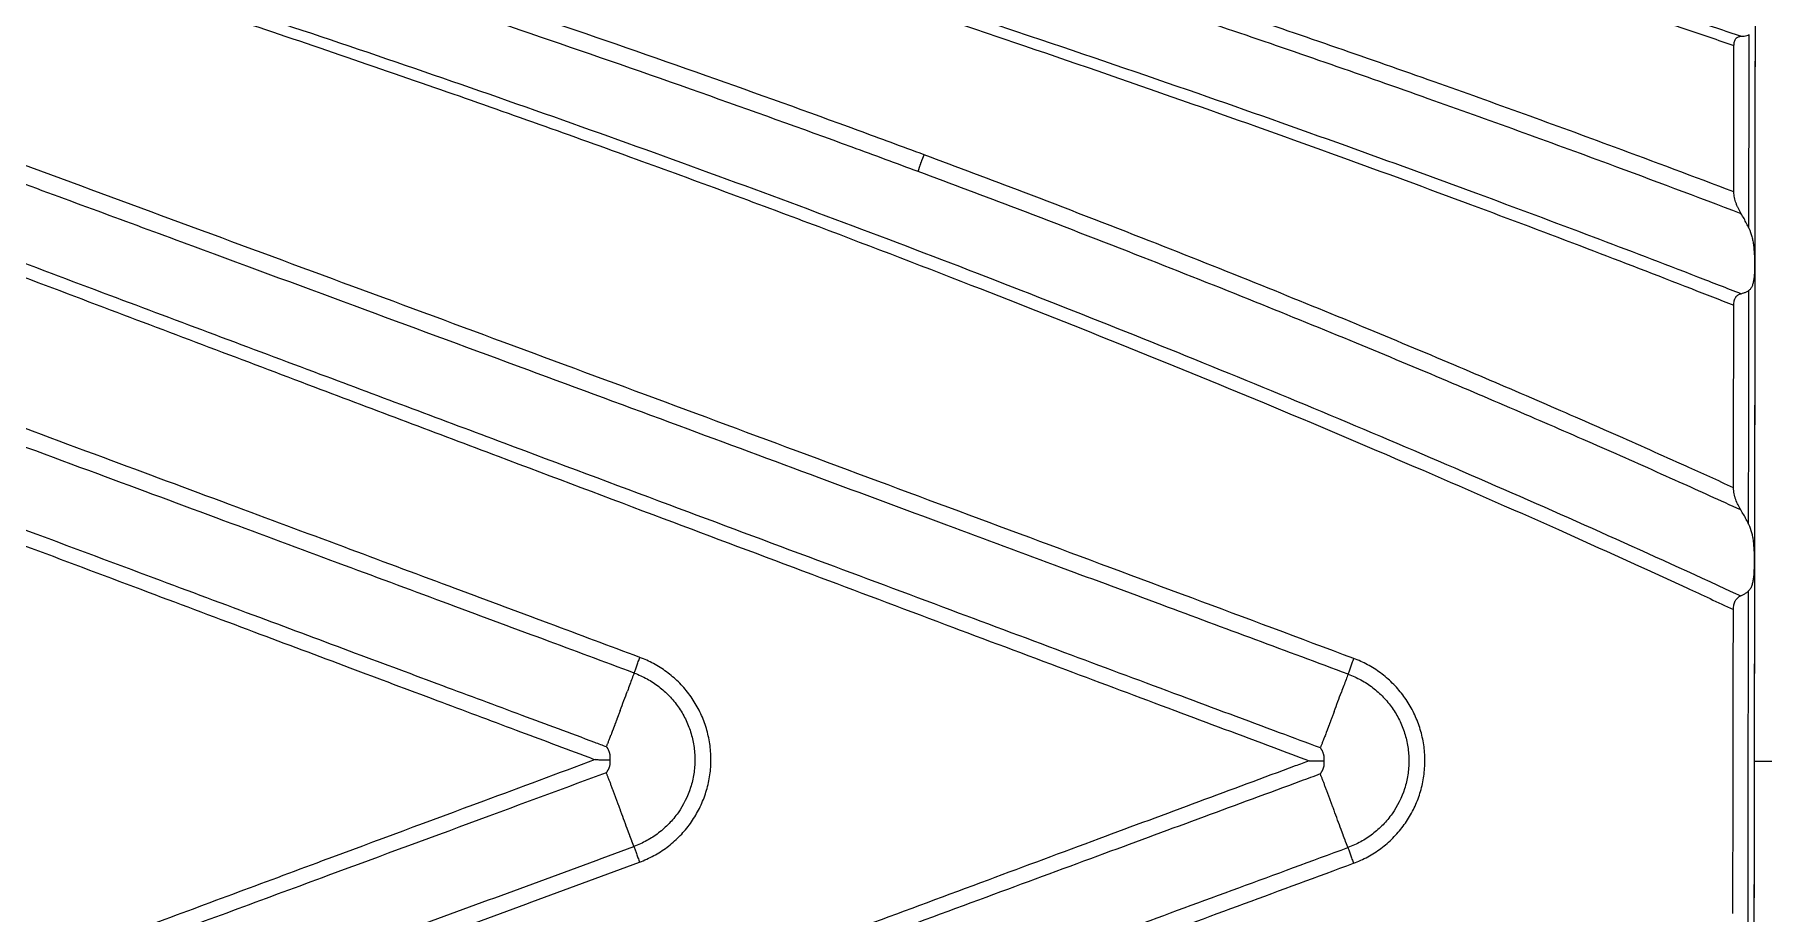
# Model space of a CAD drawing. Extents: x 16539 to 19738, y -91 to 2224.
# Drawn here: x 17730.02 to 17754.23, y 555.07 to 567.37 of the extents above; entities that cross this region are included whole.
import ezdxf

# ---------------------------------------------------------------- set-up
doc = ezdxf.new("R2010")
doc.units = 0
doc.header["$LTSCALE"] = 10
doc.header["$MEASUREMENT"] = 0
doc.layers.add('1', color=7, linetype='CONTINUOUS')

msp = doc.modelspace()

# ---------------------------------------------------------------- linework, layer by layer
at = {"layer": '1', "color": 7, "linetype": 'Continuous', "lineweight": 18}
for centre, major_axis, ratio, start_param, end_param in [((17754.076, 557.194), (-0.032, -20.576), 0.001585, 1.433987, 3.346922), ((17754.076, 557.194), (0.032, 20.7), 0.001585, 4.712391, 6.383236), ((17753.988, 557.195), (-0.032, -20.788), 0.001585, 1.938182, 2.082463), ((17753.776, 557.195), (-0.033, -21), 0.001585, 1.960304, 2.068526), ((17753.988, 557.195), (-0.032, -20.788), 0.001585, 1.73131, 1.893724), ((17753.776, 557.195), (-0.033, -21), 0.001585, 1.754332, 1.879889), ((17753.988, 557.195), (-0.032, -20.788), 0.001585, 1.570796, 1.685932), ((17753.776, 557.195), (-0.033, -21), 0.001585, 1.570796, 1.672288), ((17738.223, 557.935), (-0.263, -0.702), 0.010195, 1.538869, 1.931568), ((17748.223, 557.92), (-0.263, -0.702), 0.010195, 1.538869, 1.931568), ((17753.776, 557.195), (-0.033, -21), 0.001585, 1.469304, 1.570796), ((17753.988, 557.195), (-0.032, -20.788), 0.001585, 1.455659, 1.570796), ((17754.076, 557.194), (-0.032, -20.7), 0.001585, 1.56455, 1.570799), ((17754.076, 557.194), (0.032, 20.7), 0.001585, 3.191104, 4.706143), ((17738.22, 556.503), (-0.26, 0.703), 0.010195, 4.351617, 4.744316), ((17748.22, 556.487), (-0.26, 0.703), 0.010195, 4.351617, 4.744316)]:
    msp.add_ellipse(centre, major_axis=major_axis, ratio=ratio, start_param=start_param, end_param=end_param, dxfattribs=at)
at = {"layer": '1', "color": 7, "linetype": 'Continuous', "lineweight": 13}
msp.add_ellipse((17754.409, 557.194), major_axis=(-0.3, 0), ratio=0.000002, start_param=4.710804, end_param=6.2816, dxfattribs=at)
at = {"layer": '1', "color": 7, "linetype": 'Continuous', "lineweight": 18}
for points, knots in [([(17742.479, 565.689), (17742.171, 565.803), (17741.154, 566.179), (17739.391, 566.813), (17737.171, 567.583), (17734.894, 568.345), (17732.587, 569.088), (17730.222, 569.821), (17727.721, 570.567), (17725.035, 571.333), (17723.172, 571.839), (17722.212, 572.093)], [0, 0, 0, 0, 0.045991, 0.151478, 0.262351, 0.375586, 0.489011, 0.60368, 0.725237, 0.858439, 1, 1, 1, 1]), ([(17742.395, 565.454), (17742.087, 565.569), (17741.071, 565.944), (17739.308, 566.577), (17737.089, 567.348), (17734.813, 568.11), (17732.507, 568.854), (17730.143, 569.589), (17727.642, 570.337), (17724.931, 571.113), (17723.041, 571.629), (17722.056, 571.891)], [0, 0, 0, 0, 0.045818, 0.150905, 0.261359, 0.374167, 0.487164, 0.601399, 0.722497, 0.855195, 1, 1, 1, 1]), ([(17748.417, 558.417), (17747.986, 558.578), (17747.115, 558.901), (17745.777, 559.398), (17744.335, 559.933), (17742.736, 560.526), (17740.952, 561.188), (17738.994, 561.913), (17736.874, 562.697), (17734.602, 563.536), (17732.205, 564.421), (17729.724, 565.336), (17727.2, 566.265), (17724.666, 567.196), (17722.154, 568.118), (17719.665, 569.03), (17717.229, 569.922), (17714.908, 570.769), (17713.308, 571.353), (17712.494, 571.648), (17712.383, 571.688)], [0, 0, 0, 0, 0.035514, 0.071595, 0.110052, 0.154084, 0.203126, 0.256953, 0.315308, 0.377938, 0.444419, 0.513426, 0.583427, 0.653985, 0.724467, 0.793395, 0.862936, 0.930107, 0.990474, 1, 1, 1, 1]), ([(17738.497, 558.652), (17738.073, 558.81), (17737.182, 559.143), (17735.799, 559.658), (17734.308, 560.214), (17732.694, 560.814), (17730.91, 561.477), (17728.909, 562.22), (17726.644, 563.06), (17724.078, 564.01), (17721.216, 565.067), (17718.129, 566.205), (17714.995, 567.357), (17712.016, 568.449), (17709.324, 569.434), (17706.931, 570.306), (17705.231, 570.925), (17704.323, 571.255), (17704.123, 571.327)], [0, 0, 0, 0, 0.036547, 0.076852, 0.11931, 0.165301, 0.216205, 0.273401, 0.33827, 0.412188, 0.495734, 0.586704, 0.680915, 0.769619, 0.848138, 0.918497, 0.982039, 1, 1, 1, 1]), ([(17738.418, 558.433), (17737.994, 558.591), (17737.104, 558.921), (17735.721, 559.435), (17734.229, 559.989), (17732.614, 560.587), (17730.83, 561.248), (17728.829, 561.989), (17726.563, 562.827), (17723.996, 563.776), (17721.133, 564.832), (17718.045, 565.97), (17714.908, 567.123), (17711.927, 568.217), (17709.232, 569.204), (17706.836, 570.08), (17705.167, 570.69), (17704.29, 571.009), (17704.123, 571.07)], [0, 0, 0, 0, 0.036655, 0.077078, 0.119661, 0.165787, 0.216841, 0.274206, 0.339265, 0.4134, 0.497192, 0.58843, 0.682918, 0.771883, 0.850632, 0.921198, 0.984928, 1, 1, 1, 1]), ([(17721.588, 571.046), (17722.914, 570.672), (17725.47, 569.928), (17729.138, 568.797), (17732.491, 567.707), (17735.529, 566.672), (17738.285, 565.694), (17740.789, 564.769), (17743.072, 563.895), (17745.199, 563.053), (17747.268, 562.208), (17749.318, 561.341), (17751.291, 560.477), (17752.78, 559.802), (17753.595, 559.424), (17753.813, 559.322)], [0, 0, 0, 0, 0.122159, 0.235508, 0.338434, 0.431849, 0.516706, 0.593986, 0.664638, 0.729448, 0.792795, 0.858636, 0.922355, 0.979223, 1, 1, 1, 1]), ([(17731.588, 571.03), (17732.746, 570.704), (17734.987, 570.054), (17738.205, 569.072), (17741.146, 568.132), (17743.787, 567.253), (17746.139, 566.441), (17748.222, 565.698), (17750.066, 565.021), (17751.707, 564.403), (17752.936, 563.929), (17753.62, 563.661), (17753.818, 563.583)], [0, 0, 0, 0, 0.155562, 0.300959, 0.432771, 0.551353, 0.65692, 0.750329, 0.83301, 0.906849, 0.973025, 1, 1, 1, 1]), ([(17731.667, 571.122), (17732.825, 570.8), (17735.065, 570.159), (17738.284, 569.189), (17741.225, 568.26), (17743.867, 567.39), (17746.22, 566.586), (17748.304, 565.85), (17750.149, 565.178), (17751.791, 564.565), (17753.026, 564.093), (17753.717, 563.824), (17753.921, 563.745)], [0, 0, 0, 0, 0.155441, 0.300724, 0.432433, 0.550921, 0.656405, 0.74974, 0.832356, 0.906137, 0.972262, 1, 1, 1, 1]), ([(17741.588, 571.015), (17742.194, 570.844), (17743.388, 570.502), (17745.121, 569.992), (17746.743, 569.502), (17748.233, 569.042), (17749.605, 568.609), (17750.869, 568.202), (17752.038, 567.819), (17753.011, 567.494), (17753.596, 567.297), (17753.821, 567.221)], [0, 0, 0, 0, 0.148419, 0.292252, 0.42441, 0.54591, 0.657727, 0.760822, 0.856223, 0.94467, 1, 1, 1, 1]), ([(17741.667, 571.107), (17742.273, 570.938), (17743.466, 570.601), (17745.199, 570.098), (17746.821, 569.614), (17748.312, 569.159), (17749.684, 568.731), (17750.949, 568.328), (17752.118, 567.949), (17753.099, 567.626), (17753.691, 567.428), (17753.924, 567.35)], [0, 0, 0, 0, 0.14815, 0.291721, 0.423638, 0.544917, 0.65653, 0.759437, 0.854664, 0.94295, 1, 1, 1, 1]), ([(17753.82, 565.169), (17753.263, 565.381), (17751.865, 565.905), (17749.559, 566.74), (17746.872, 567.671), (17744.145, 568.575), (17742.103, 569.223), (17740.998, 569.564), (17740.777, 569.632)], [0, 0, 0, 0, 0.128889, 0.322988, 0.531985, 0.746976, 0.949239, 1, 1, 1, 1]), ([(17753.922, 564.864), (17753.303, 565.1), (17751.844, 565.647), (17749.476, 566.504), (17746.791, 567.436), (17744.064, 568.341), (17742.023, 568.989), (17740.919, 569.331), (17740.697, 569.399)], [0, 0, 0, 0, 0.14131, 0.332641, 0.538658, 0.750583, 0.949962, 1, 1, 1, 1]), ([(17753.821, 567.221), (17753.821, 567.241), (17753.823, 567.259), (17753.83, 567.284), (17753.833, 567.291), (17753.84, 567.305), (17753.844, 567.312), (17753.851, 567.32), (17753.854, 567.323), (17753.859, 567.328), (17753.867, 567.334), (17753.876, 567.339), (17753.889, 567.345), (17753.895, 567.347), (17753.909, 567.349), (17753.916, 567.35), (17753.924, 567.35)], [0, 0, 0, 0, 0.25, 0.25, 0.375, 0.375, 0.5, 0.5, 0.5625, 0.5625, 0.625, 0.75, 0.75, 0.875, 0.875, 1, 1, 1, 1]), ([(17724.622, 566.148), (17725.678, 565.75), (17727.823, 564.943), (17730.956, 563.767), (17733.89, 562.667), (17736.503, 561.689), (17738.826, 560.82), (17740.912, 560.041), (17742.79, 559.34), (17744.485, 558.707), (17746.019, 558.135), (17747.181, 557.703), (17747.836, 557.459), (17748.027, 557.388)], [0, 0, 0, 0, 0.136713, 0.277107, 0.403251, 0.513293, 0.611837, 0.700372, 0.779908, 0.851659, 0.916718, 0.975625, 1, 1, 1, 1]), ([(17724.536, 566), (17725.592, 565.599), (17727.739, 564.784), (17730.874, 563.597), (17733.809, 562.488), (17736.423, 561.502), (17738.746, 560.627), (17740.833, 559.843), (17742.711, 559.137), (17744.407, 558.501), (17745.941, 557.926), (17747.078, 557.501), (17747.705, 557.266), (17747.871, 557.204)], [0, 0, 0, 0, 0.137163, 0.278017, 0.404576, 0.51498, 0.613848, 0.702673, 0.782471, 0.854458, 0.919731, 0.978832, 1, 1, 1, 1]), ([(17753.815, 561.027), (17753.593, 561.129), (17753.034, 561.382), (17752.117, 561.791), (17751.033, 562.264), (17749.861, 562.765), (17748.576, 563.302), (17747.155, 563.882), (17745.572, 564.512), (17743.996, 565.12), (17742.944, 565.516), (17742.479, 565.689)], [0, 0, 0, 0, 0.059367, 0.149663, 0.244902, 0.348022, 0.460803, 0.585401, 0.72379, 0.87819, 1, 1, 1, 1]), ([(17716.305, 565.53), (17717.074, 565.241), (17718.745, 564.613), (17721.277, 563.662), (17723.807, 562.714), (17726.109, 561.852), (17728.16, 561.085), (17729.989, 560.401), (17731.635, 559.786), (17733.122, 559.231), (17734.47, 558.729), (17735.694, 558.272), (17736.812, 557.856), (17737.574, 557.573), (17737.971, 557.424), (17738.027, 557.403)], [0, 0, 0, 0, 0.107017, 0.232473, 0.351187, 0.457085, 0.550567, 0.63405, 0.709288, 0.777243, 0.838819, 0.894751, 0.945715, 0.992384, 1, 1, 1, 1]), ([(17753.917, 560.716), (17753.63, 560.847), (17753.006, 561.13), (17752.024, 561.566), (17750.941, 562.038), (17749.771, 562.537), (17748.488, 563.073), (17747.067, 563.651), (17745.485, 564.279), (17743.91, 564.887), (17742.859, 565.282), (17742.395, 565.454)], [0, 0, 0, 0, 0.0756, 0.164337, 0.257932, 0.359273, 0.470108, 0.592556, 0.728557, 0.880292, 1, 1, 1, 1]), ([(17716.221, 565.376), (17716.989, 565.084), (17718.662, 564.45), (17721.195, 563.491), (17723.726, 562.535), (17726.029, 561.666), (17728.08, 560.894), (17729.91, 560.205), (17731.556, 559.587), (17733.044, 559.028), (17734.391, 558.523), (17735.616, 558.064), (17736.732, 557.646), (17737.472, 557.369), (17737.841, 557.231), (17737.871, 557.22)], [0, 0, 0, 0, 0.107396, 0.233297, 0.352432, 0.458705, 0.552518, 0.636298, 0.711802, 0.779998, 0.841792, 0.897923, 0.949067, 0.995902, 1, 1, 1, 1]), ([(17753.922, 564.864), (17753.908, 564.887), (17753.895, 564.911), (17753.877, 564.948), (17753.871, 564.96), (17753.86, 564.985), (17753.855, 564.998), (17753.841, 565.037), (17753.834, 565.063), (17753.825, 565.103), (17753.823, 565.117), (17753.82, 565.143), (17753.82, 565.156), (17753.82, 565.169)], [0, 0, 0, 0, 0.25, 0.25, 0.375, 0.375, 0.5, 0.5, 0.75, 0.75, 0.875, 0.875, 1, 1, 1, 1]), ([(17754.031, 564.661), (17754.049, 564.623), (17754.062, 564.584), (17754.077, 564.524), (17754.081, 564.504), (17754.089, 564.463), (17754.092, 564.442), (17754.1, 564.38), (17754.103, 564.339), (17754.107, 564.258), (17754.108, 564.217), (17754.109, 564.158), (17754.109, 564.138), (17754.108, 564.1), (17754.108, 564.081), (17754.106, 564.025), (17754.104, 563.99), (17754.097, 563.939), (17754.095, 563.923), (17754.088, 563.891), (17754.084, 563.876), (17754.076, 563.854), (17754.073, 563.848), (17754.067, 563.834), (17754.063, 563.828), (17754.051, 563.81), (17754.042, 563.8), (17754.03, 563.791)], [0, 0, 0, 0, 0.125, 0.125, 0.1875, 0.1875, 0.25, 0.25, 0.375, 0.375, 0.5, 0.5, 0.5625, 0.5625, 0.625, 0.625, 0.75, 0.75, 0.8125, 0.8125, 0.875, 0.875, 0.90625, 0.90625, 0.9375, 0.9375, 1, 1, 1, 1]), ([(17753.818, 563.583), (17753.818, 563.604), (17753.82, 563.625), (17753.827, 563.653), (17753.83, 563.662), (17753.837, 563.679), (17753.841, 563.686), (17753.848, 563.697), (17753.85, 563.701), (17753.856, 563.707), (17753.864, 563.716), (17753.873, 563.724), (17753.885, 563.732), (17753.892, 563.735), (17753.906, 563.741), (17753.913, 563.743), (17753.921, 563.745)], [0, 0, 0, 0, 0.25, 0.25, 0.375, 0.375, 0.5, 0.5, 0.5625, 0.5625, 0.625, 0.75, 0.75, 0.875, 0.875, 1, 1, 1, 1]), ([(17753.917, 560.716), (17753.903, 560.739), (17753.89, 560.762), (17753.866, 560.81), (17753.856, 560.835), (17753.842, 560.875), (17753.837, 560.888), (17753.83, 560.915), (17753.826, 560.929), (17753.821, 560.957), (17753.819, 560.971), (17753.816, 560.999), (17753.815, 561.013), (17753.815, 561.027)], [0, 0, 0, 0, 0.25, 0.25, 0.5, 0.5, 0.625, 0.625, 0.75, 0.75, 0.875, 0.875, 1, 1, 1, 1]), ([(17754.026, 560.517), (17754.044, 560.48), (17754.057, 560.441), (17754.072, 560.382), (17754.076, 560.362), (17754.084, 560.321), (17754.087, 560.3), (17754.095, 560.238), (17754.098, 560.196), (17754.102, 560.112), (17754.103, 560.07), (17754.104, 560.007), (17754.104, 559.985), (17754.103, 559.944), (17754.103, 559.923), (17754.101, 559.862), (17754.099, 559.821), (17754.093, 559.763), (17754.09, 559.744), (17754.083, 559.706), (17754.079, 559.688), (17754.072, 559.663), (17754.069, 559.654), (17754.062, 559.638), (17754.059, 559.63), (17754.047, 559.608), (17754.037, 559.594), (17754.025, 559.583)], [0, 0, 0, 0, 0.125, 0.125, 0.1875, 0.1875, 0.25, 0.25, 0.375, 0.375, 0.5, 0.5, 0.5625, 0.5625, 0.625, 0.625, 0.75, 0.75, 0.8125, 0.8125, 0.875, 0.875, 0.90625, 0.90625, 0.9375, 0.9375, 1, 1, 1, 1]), ([(17753.813, 559.322), (17753.813, 559.345), (17753.815, 559.367), (17753.822, 559.398), (17753.824, 559.408), (17753.831, 559.427), (17753.835, 559.436), (17753.842, 559.449), (17753.845, 559.453), (17753.85, 559.461), (17753.858, 559.472), (17753.867, 559.482), (17753.88, 559.493), (17753.887, 559.498), (17753.901, 559.507), (17753.908, 559.51), (17753.915, 559.513)], [0, 0, 0, 0, 0.25, 0.25, 0.375, 0.375, 0.5, 0.5, 0.5625, 0.5625, 0.625, 0.75, 0.75, 0.875, 0.875, 1, 1, 1, 1]), ([(17738.221, 557.91), (17738.22, 557.906), (17738.217, 557.898), (17738.212, 557.885), (17738.208, 557.873), (17738.203, 557.861), (17738.198, 557.849), (17738.194, 557.837), (17738.189, 557.825), (17738.185, 557.813), (17738.181, 557.802), (17738.176, 557.79), (17738.172, 557.779), (17738.168, 557.768), (17738.164, 557.757), (17738.16, 557.746), (17738.156, 557.736), (17738.152, 557.725), (17738.148, 557.715), (17738.144, 557.705), (17738.14, 557.695), (17738.137, 557.685), (17738.133, 557.675), (17738.13, 557.666), (17738.126, 557.656), (17738.123, 557.647), (17738.119, 557.638), (17738.113, 557.622), (17738.104, 557.599), (17738.093, 557.57), (17738.082, 557.543), (17738.073, 557.518), (17738.063, 557.494), (17738.055, 557.473), (17738.047, 557.453), (17738.04, 557.435), (17738.033, 557.419), (17738.029, 557.408), (17738.027, 557.403)], [0, 0, 0, 0, 0.021637, 0.043111, 0.064418, 0.085555, 0.106518, 0.127304, 0.147911, 0.168335, 0.188574, 0.208625, 0.228486, 0.248155, 0.267629, 0.286907, 0.305988, 0.324868, 0.343548, 0.362025, 0.380298, 0.398367, 0.416229, 0.433886, 0.451335, 0.468576, 0.485608, 0.502432, 0.562586, 0.620394, 0.675852, 0.728968, 0.77976, 0.828255, 0.874485, 0.91849, 0.960312, 1, 1, 1, 1]), ([(17748.221, 557.895), (17748.22, 557.891), (17748.217, 557.882), (17748.212, 557.87), (17748.207, 557.857), (17748.203, 557.845), (17748.198, 557.833), (17748.194, 557.821), (17748.189, 557.809), (17748.185, 557.798), (17748.181, 557.786), (17748.176, 557.775), (17748.172, 557.764), (17748.168, 557.752), (17748.164, 557.741), (17748.16, 557.731), (17748.156, 557.72), (17748.152, 557.71), (17748.148, 557.699), (17748.144, 557.689), (17748.14, 557.679), (17748.137, 557.669), (17748.133, 557.66), (17748.13, 557.65), (17748.126, 557.641), (17748.123, 557.632), (17748.119, 557.623), (17748.113, 557.606), (17748.104, 557.583), (17748.093, 557.554), (17748.082, 557.527), (17748.073, 557.502), (17748.063, 557.479), (17748.055, 557.457), (17748.047, 557.438), (17748.04, 557.42), (17748.033, 557.403), (17748.029, 557.393), (17748.027, 557.388)], [0, 0, 0, 0, 0.021633, 0.043102, 0.064406, 0.085539, 0.106498, 0.127281, 0.147885, 0.168307, 0.188543, 0.208592, 0.228452, 0.248119, 0.267593, 0.28687, 0.30595, 0.32483, 0.34351, 0.361987, 0.380261, 0.398331, 0.416195, 0.433853, 0.451303, 0.468546, 0.485581, 0.502408, 0.562598, 0.620435, 0.675913, 0.729042, 0.779839, 0.828332, 0.874552, 0.918541, 0.960341, 1, 1, 1, 1]), ([(17516.529, 341.75), (17517.034, 339.872), (17518.412, 334.953), (17521.136, 326.306), (17525.043, 315.173), (17530.092, 302.632), (17536.239, 289.619), (17543.27, 277.026), (17551.08, 265.227), (17559.684, 254.347), (17569.092, 244.507), (17579.291, 235.831), (17590.255, 228.462), (17603.736, 221.33), (17619.95, 215.049), (17638.834, 210.196), (17658.014, 207.277), (17677.201, 206.009), (17696.101, 206.392), (17714.405, 208.418), (17731.83, 212.031), (17748.203, 217.165), (17763.399, 223.745), (17777.527, 231.807), (17790.766, 241.6), (17801.64, 252.135), (17810.33, 262.901), (17817.07, 273.312), (17824.007, 286.615), (17830.462, 303.081), (17835.615, 322.845), (17838.496, 343.558), (17839.076, 364.702), (17837.6, 385.788), (17834.023, 408.83), (17828.023, 433.539), (17819.49, 459.623), (17808.802, 485.709), (17796.026, 511.573), (17782.031, 535.672), (17772.35, 550.667), (17767.879, 557.368)], [0, 0, 0, 0, 0.0082069, 0.0215596, 0.0381097, 0.0578098, 0.0783679, 0.0985803, 0.1183953, 0.1377978, 0.1568237, 0.1755469, 0.1939843, 0.2122541, 0.2395791, 0.2668789, 0.2940862, 0.321042, 0.347645, 0.3734704, 0.3983715, 0.4223601, 0.4454972, 0.4678681, 0.4906141, 0.514563, 0.5313056, 0.5486882, 0.5666212, 0.5943077, 0.622846, 0.6523031, 0.6820326, 0.7116126, 0.7410481, 0.7799734, 0.8183744, 0.856331, 0.8984009, 0.9395583, 0.9734278, 0.9734278, 0.9734278, 0.9734278]), ([(17737.871, 557.22), (17737.349, 557.026), (17736.075, 556.554), (17733.961, 555.769), (17731.437, 554.831), (17728.686, 553.806), (17725.796, 552.728), (17722.921, 551.654), (17720.208, 550.638), (17718.269, 549.91), (17717.247, 549.526), (17717.04, 549.449)], [0, 0, 0, 0, 0.074848, 0.182837, 0.30338, 0.437383, 0.578144, 0.719246, 0.851747, 0.970043, 1, 1, 1, 1]), ([(17747.871, 557.204), (17747.805, 557.18), (17747.289, 556.988), (17746.307, 556.624), (17744.873, 556.092), (17743.32, 555.515), (17741.604, 554.877), (17739.71, 554.172), (17737.621, 553.394), (17735.323, 552.536), (17733.486, 551.849), (17732.414, 551.448), (17732.179, 551.36)], [0, 0, 0, 0, 0.012498, 0.098536, 0.187365, 0.286051, 0.394915, 0.515182, 0.64791, 0.79417, 0.955041, 1, 1, 1, 1]), ([(17738.026, 557.036), (17738.028, 557.038), (17738.032, 557.043), (17738.037, 557.051), (17738.043, 557.059), (17738.047, 557.067), (17738.052, 557.075), (17738.056, 557.082), (17738.06, 557.09), (17738.063, 557.098), (17738.067, 557.105), (17738.069, 557.113), (17738.073, 557.122), (17738.076, 557.133), (17738.079, 557.145), (17738.081, 557.158), (17738.082, 557.171), (17738.083, 557.183), (17738.083, 557.195), (17738.082, 557.207), (17738.081, 557.215), (17738.081, 557.219)], [0, 0, 0, 0, 0.052498, 0.103698, 0.153601, 0.202207, 0.249518, 0.295538, 0.34027, 0.383721, 0.425899, 0.466813, 0.506476, 0.574203, 0.640018, 0.704002, 0.766246, 0.826851, 0.885928, 0.943599, 1, 1, 1, 1]), ([(17738.081, 557.219), (17738.081, 557.221), (17738.082, 557.226), (17738.082, 557.232), (17738.083, 557.238), (17738.083, 557.245), (17738.083, 557.252), (17738.083, 557.258), (17738.083, 557.265), (17738.082, 557.271), (17738.081, 557.278), (17738.08, 557.285), (17738.079, 557.292), (17738.078, 557.298), (17738.076, 557.305), (17738.074, 557.312), (17738.071, 557.322), (17738.067, 557.333), (17738.061, 557.347), (17738.056, 557.359), (17738.05, 557.37), (17738.045, 557.38), (17738.039, 557.388), (17738.033, 557.396), (17738.029, 557.401), (17738.027, 557.403)], [0, 0, 0, 0, 0.029966, 0.06027, 0.090935, 0.121981, 0.15343, 0.185301, 0.217612, 0.250382, 0.283626, 0.317362, 0.351604, 0.386366, 0.421661, 0.457504, 0.493905, 0.574587, 0.650094, 0.720491, 0.785873, 0.846359, 0.902093, 0.953241, 1, 1, 1, 1]), ([(17748.026, 557.02), (17748.028, 557.023), (17748.032, 557.028), (17748.037, 557.036), (17748.043, 557.044), (17748.047, 557.051), (17748.052, 557.059), (17748.056, 557.067), (17748.06, 557.075), (17748.063, 557.082), (17748.067, 557.09), (17748.069, 557.097), (17748.072, 557.106), (17748.076, 557.117), (17748.079, 557.13), (17748.081, 557.142), (17748.082, 557.155), (17748.083, 557.167), (17748.083, 557.18), (17748.082, 557.192), (17748.081, 557.2), (17748.081, 557.204)], [0, 0, 0, 0, 0.052645, 0.103967, 0.153964, 0.202637, 0.249988, 0.296019, 0.340734, 0.384139, 0.426242, 0.467052, 0.506582, 0.574292, 0.640091, 0.70406, 0.76629, 0.826883, 0.885948, 0.943609, 1, 1, 1, 1]), ([(17748.081, 557.204), (17748.081, 557.206), (17748.082, 557.21), (17748.082, 557.216), (17748.083, 557.223), (17748.083, 557.229), (17748.083, 557.236), (17748.083, 557.243), (17748.083, 557.249), (17748.082, 557.256), (17748.081, 557.263), (17748.08, 557.269), (17748.079, 557.276), (17748.078, 557.283), (17748.076, 557.29), (17748.074, 557.296), (17748.071, 557.306), (17748.067, 557.318), (17748.061, 557.331), (17748.056, 557.343), (17748.05, 557.354), (17748.044, 557.364), (17748.039, 557.373), (17748.033, 557.381), (17748.029, 557.385), (17748.027, 557.388)], [0, 0, 0, 0, 0.029967, 0.060273, 0.090938, 0.121986, 0.153437, 0.185309, 0.217622, 0.250394, 0.28364, 0.317378, 0.351621, 0.386385, 0.421683, 0.457528, 0.493931, 0.574593, 0.650085, 0.720472, 0.785848, 0.846334, 0.902071, 0.953228, 1, 1, 1, 1]), ([(17748.026, 557.02), (17747.935, 556.986), (17747.39, 556.785), (17746.385, 556.415), (17744.951, 555.885), (17743.398, 555.312), (17741.682, 554.677), (17739.788, 553.977), (17737.701, 553.204), (17735.403, 552.352), (17733.567, 551.671), (17732.495, 551.273), (17732.261, 551.186)], [0, 0, 0, 0, 0.017322, 0.10294, 0.191335, 0.289538, 0.397871, 0.51755, 0.64963, 0.795176, 0.955261, 1, 1, 1, 1]), ([(17709.159, 545.312), (17709.666, 545.495), (17710.946, 545.96), (17713.077, 546.734), (17715.627, 547.661), (17718.38, 548.664), (17721.27, 549.718), (17724.188, 550.784), (17727.062, 551.836), (17729.902, 552.877), (17732.735, 553.916), (17735.578, 554.961), (17737.469, 555.657), (17738.414, 556.005)], [0, 0, 0, 0, 0.052907, 0.13332, 0.221098, 0.316376, 0.416762, 0.517787, 0.615093, 0.710436, 0.807536, 0.903811, 1, 1, 1, 1]), ([(17712.338, 542.831), (17712.622, 542.933), (17713.648, 543.303), (17715.501, 543.972), (17717.991, 544.873), (17720.759, 545.876), (17723.845, 546.997), (17727.269, 548.243), (17730.983, 549.597), (17734.826, 551.002), (17738.583, 552.377), (17742.08, 553.66), (17745.322, 554.851), (17747.395, 555.614), (17748.414, 555.989)], [0, 0, 0, 0, 0.024415, 0.088026, 0.158137, 0.235235, 0.320913, 0.416194, 0.520234, 0.628672, 0.733606, 0.829735, 0.91634, 1, 1, 1, 1]), ([(17709.255, 545.084), (17709.76, 545.267), (17711.037, 545.729), (17713.164, 546.5), (17715.712, 547.426), (17718.463, 548.429), (17721.352, 549.483), (17724.269, 550.55), (17727.142, 551.604), (17729.981, 552.647), (17732.813, 553.689), (17735.656, 554.737), (17737.547, 555.436), (17738.492, 555.785)], [0, 0, 0, 0, 0.052737, 0.133164, 0.220958, 0.316253, 0.416657, 0.5177, 0.615024, 0.710384, 0.807501, 0.903794, 1, 1, 1, 1]), ([(17712.595, 542.669), (17712.827, 542.752), (17713.799, 543.101), (17715.597, 543.748), (17718.083, 544.645), (17720.849, 545.645), (17723.931, 546.763), (17727.353, 548.008), (17731.065, 549.362), (17734.906, 550.768), (17738.662, 552.146), (17742.159, 553.432), (17745.4, 554.627), (17747.473, 555.393), (17748.492, 555.769)], [0, 0, 0, 0, 0.020002, 0.083901, 0.15433, 0.231776, 0.317841, 0.413553, 0.518064, 0.626992, 0.732401, 0.828965, 0.915962, 1, 1, 1, 1])]:
    msp.add_open_spline(points, degree=3, knots=knots, dxfattribs=at)
at = {"layer": '1', "color": 7, "linetype": 'Continuous', "lineweight": 13}
for points, knots in [([(17748.496, 558.637), (17746.983, 559.202), (17745.47, 559.766), (17742.445, 560.891), (17740.934, 561.453), (17737.913, 562.574), (17736.405, 563.133), (17733.392, 564.247), (17731.888, 564.803), (17728.887, 565.91), (17727.39, 566.461), (17724.404, 567.558), (17722.915, 568.104), (17720.693, 568.917), (17719.953, 569.188), (17718.478, 569.726), (17717.743, 569.995), (17716.276, 570.529), (17715.545, 570.795), (17714.088, 571.324), (17713.363, 571.588), (17712.641, 571.849)], [0, 0, 0, 0, 0.125, 0.125, 0.25, 0.25, 0.375, 0.375, 0.5, 0.5, 0.625, 0.625, 0.75, 0.75, 0.8125, 0.8125, 0.875, 0.875, 0.9375, 0.9375, 1, 1, 1, 1]), ([(17721.667, 571.138), (17724.555, 570.335), (17727.452, 569.471), (17731.736, 568.109), (17733.154, 567.643), (17735.253, 566.932), (17735.949, 566.692), (17737.33, 566.209), (17738.015, 565.966), (17740.058, 565.229), (17741.401, 564.73), (17743.385, 563.97), (17744.041, 563.714), (17745.342, 563.2), (17745.987, 562.941), (17747.901, 562.16), (17749.15, 561.635), (17751.584, 560.577), (17752.768, 560.045), (17753.915, 559.513)], [0, 0, 0, 0, 0.25, 0.25, 0.375, 0.375, 0.4375, 0.4375, 0.5, 0.5, 0.625, 0.625, 0.6875, 0.6875, 0.75, 0.75, 0.875, 0.875, 1, 1, 1, 1]), ([(17738.418, 558.433), (17738.422, 558.447), (17738.428, 558.462), (17738.44, 558.496), (17738.446, 558.515), (17738.46, 558.553), (17738.467, 558.573), (17738.482, 558.613), (17738.489, 558.633), (17738.497, 558.652)], [0, 0, 0, 0, 0.25, 0.25, 0.5, 0.5, 0.75, 0.75, 1, 1, 1, 1]), ([(17748.417, 558.417), (17748.422, 558.431), (17748.428, 558.447), (17748.44, 558.481), (17748.446, 558.499), (17748.46, 558.537), (17748.467, 558.557), (17748.482, 558.597), (17748.489, 558.617), (17748.496, 558.637)], [0, 0, 0, 0, 0.25, 0.25, 0.5, 0.5, 0.75, 0.75, 1, 1, 1, 1]), ([(17738.418, 558.433), (17738.479, 558.41), (17738.539, 558.383), (17738.655, 558.319), (17738.71, 558.283), (17738.814, 558.203), (17738.863, 558.159), (17738.954, 558.064), (17738.996, 558.013), (17739.072, 557.906), (17739.105, 557.849), (17739.164, 557.731), (17739.188, 557.67), (17739.228, 557.545), (17739.243, 557.48), (17739.263, 557.35), (17739.268, 557.284), (17739.268, 557.152), (17739.263, 557.087), (17739.243, 556.956), (17739.227, 556.892), (17739.167, 556.704), (17739.108, 556.585), (17738.994, 556.423), (17738.952, 556.372), (17738.86, 556.277), (17738.811, 556.233), (17738.707, 556.154), (17738.651, 556.118), (17738.536, 556.055), (17738.476, 556.027), (17738.414, 556.005)], [0, 0, 0, 0, 0.0625, 0.0625, 0.125, 0.125, 0.1875, 0.1875, 0.25, 0.25, 0.3125, 0.3125, 0.375, 0.375, 0.4375, 0.4375, 0.5, 0.5, 0.5625, 0.5625, 0.625, 0.625, 0.75, 0.75, 0.8125, 0.8125, 0.875, 0.875, 0.9375, 0.9375, 1, 1, 1, 1]), ([(17748.417, 558.417), (17748.479, 558.395), (17748.539, 558.367), (17748.654, 558.304), (17748.71, 558.268), (17748.814, 558.188), (17748.863, 558.144), (17748.954, 558.049), (17748.996, 557.998), (17749.072, 557.89), (17749.105, 557.833), (17749.164, 557.716), (17749.188, 557.654), (17749.228, 557.529), (17749.243, 557.465), (17749.263, 557.334), (17749.268, 557.269), (17749.268, 557.137), (17749.263, 557.071), (17749.243, 556.941), (17749.227, 556.876), (17749.167, 556.688), (17749.108, 556.569), (17748.994, 556.408), (17748.952, 556.357), (17748.86, 556.262), (17748.811, 556.218), (17748.707, 556.138), (17748.651, 556.102), (17748.536, 556.039), (17748.476, 556.012), (17748.414, 555.989)], [0, 0, 0, 0, 0.0625, 0.0625, 0.125, 0.125, 0.1875, 0.1875, 0.25, 0.25, 0.3125, 0.3125, 0.375, 0.375, 0.4375, 0.4375, 0.5, 0.5, 0.5625, 0.5625, 0.625, 0.625, 0.75, 0.75, 0.8125, 0.8125, 0.875, 0.875, 0.9375, 0.9375, 1, 1, 1, 1]), ([(17738.026, 557.036), (17737.479, 556.834), (17736.178, 556.353), (17734.039, 555.564), (17731.515, 554.631), (17728.765, 553.614), (17725.876, 552.543), (17723.002, 551.477), (17720.29, 550.47), (17718.352, 549.749), (17717.33, 549.368), (17717.124, 549.291)], [0, 0, 0, 0, 0.078248, 0.185841, 0.30594, 0.439451, 0.579694, 0.720278, 0.852292, 0.970153, 1, 1, 1, 1]), ([(17738.219, 556.528), (17738.218, 556.532), (17738.215, 556.541), (17738.21, 556.554), (17738.205, 556.567), (17738.2, 556.58), (17738.195, 556.593), (17738.19, 556.606), (17738.186, 556.619), (17738.181, 556.632), (17738.176, 556.645), (17738.171, 556.658), (17738.166, 556.67), (17738.162, 556.683), (17738.157, 556.696), (17738.152, 556.709), (17738.147, 556.722), (17738.143, 556.734), (17738.138, 556.747), (17738.133, 556.759), (17738.129, 556.772), (17738.124, 556.784), (17738.12, 556.796), (17738.113, 556.812), (17738.106, 556.833), (17738.097, 556.857), (17738.088, 556.88), (17738.079, 556.903), (17738.071, 556.924), (17738.062, 556.945), (17738.055, 556.965), (17738.047, 556.984), (17738.04, 557.002), (17738.033, 557.019), (17738.028, 557.03), (17738.026, 557.036)], [0, 0, 0, 0, 0.022274, 0.04462, 0.067033, 0.08951, 0.112046, 0.134639, 0.157283, 0.179974, 0.202708, 0.225482, 0.24829, 0.271128, 0.293992, 0.316878, 0.339781, 0.362696, 0.38562, 0.408547, 0.431474, 0.454396, 0.477307, 0.500205, 0.548198, 0.595758, 0.642854, 0.689458, 0.735545, 0.781091, 0.826073, 0.870471, 0.914269, 0.95745, 1, 1, 1, 1]), ([(17748.219, 556.512), (17748.218, 556.517), (17748.214, 556.525), (17748.21, 556.538), (17748.205, 556.551), (17748.2, 556.564), (17748.195, 556.577), (17748.19, 556.59), (17748.186, 556.603), (17748.181, 556.616), (17748.176, 556.629), (17748.171, 556.642), (17748.166, 556.655), (17748.162, 556.668), (17748.157, 556.681), (17748.152, 556.693), (17748.147, 556.706), (17748.143, 556.719), (17748.138, 556.731), (17748.133, 556.744), (17748.129, 556.756), (17748.124, 556.768), (17748.119, 556.78), (17748.113, 556.797), (17748.106, 556.817), (17748.096, 556.842), (17748.088, 556.865), (17748.079, 556.887), (17748.07, 556.909), (17748.062, 556.93), (17748.055, 556.95), (17748.047, 556.969), (17748.04, 556.987), (17748.033, 557.004), (17748.028, 557.015), (17748.026, 557.02)], [0, 0, 0, 0, 0.022285, 0.044641, 0.067065, 0.089551, 0.112097, 0.134698, 0.15735, 0.180048, 0.202789, 0.225567, 0.248379, 0.271219, 0.294084, 0.31697, 0.33987, 0.362782, 0.3857, 0.40862, 0.431537, 0.454447, 0.477345, 0.500228, 0.548456, 0.5962, 0.643429, 0.690118, 0.73624, 0.781775, 0.826702, 0.871002, 0.914661, 0.957664, 1, 1, 1, 1]), ([(17738.414, 556.005), (17738.413, 556.008), (17738.41, 556.014), (17738.407, 556.023), (17738.403, 556.033), (17738.399, 556.042), (17738.395, 556.052), (17738.392, 556.062), (17738.388, 556.071), (17738.384, 556.081), (17738.38, 556.091), (17738.377, 556.101), (17738.373, 556.111), (17738.369, 556.121), (17738.365, 556.131), (17738.362, 556.141), (17738.358, 556.151), (17738.354, 556.161), (17738.35, 556.171), (17738.347, 556.181), (17738.343, 556.191), (17738.34, 556.2), (17738.336, 556.21), (17738.333, 556.22), (17738.329, 556.229), (17738.326, 556.238), (17738.322, 556.248), (17738.32, 556.254), (17738.319, 556.257)], [0, 0, 0, 0, 0.043299, 0.086338, 0.1291, 0.171566, 0.21372, 0.255545, 0.297025, 0.338142, 0.378881, 0.419227, 0.459164, 0.498677, 0.537751, 0.576373, 0.614529, 0.652206, 0.689391, 0.72607, 0.762234, 0.797869, 0.832965, 0.867511, 0.901497, 0.934913, 0.967751, 1, 1, 1, 1]), ([(17748.414, 555.989), (17748.413, 555.992), (17748.41, 555.998), (17748.407, 556.008), (17748.403, 556.017), (17748.399, 556.027), (17748.395, 556.036), (17748.392, 556.046), (17748.388, 556.056), (17748.384, 556.066), (17748.38, 556.076), (17748.377, 556.086), (17748.373, 556.096), (17748.369, 556.106), (17748.365, 556.115), (17748.362, 556.125), (17748.358, 556.135), (17748.354, 556.145), (17748.35, 556.155), (17748.347, 556.165), (17748.343, 556.175), (17748.34, 556.185), (17748.336, 556.194), (17748.333, 556.204), (17748.329, 556.213), (17748.326, 556.223), (17748.322, 556.232), (17748.32, 556.238), (17748.319, 556.241)], [0, 0, 0, 0, 0.043319, 0.08637, 0.129136, 0.1716, 0.213746, 0.255558, 0.29702, 0.338117, 0.378833, 0.419153, 0.459064, 0.498552, 0.537601, 0.5762, 0.614336, 0.651996, 0.689168, 0.72584, 0.762002, 0.797643, 0.832752, 0.867321, 0.901338, 0.934796, 0.967686, 1, 1, 1, 1]), ([(17738.414, 556.005), (17738.419, 555.991), (17738.424, 555.975), (17738.436, 555.941), (17738.442, 555.923), (17738.456, 555.885), (17738.463, 555.865), (17738.478, 555.825), (17738.485, 555.805), (17738.492, 555.785)], [0, 0, 0, 0, 0.25, 0.25, 0.5, 0.5, 0.75, 0.75, 1, 1, 1, 1]), ([(17748.414, 555.989), (17748.419, 555.975), (17748.424, 555.96), (17748.436, 555.926), (17748.442, 555.907), (17748.456, 555.869), (17748.463, 555.849), (17748.478, 555.809), (17748.485, 555.789), (17748.492, 555.769)], [0, 0, 0, 0, 0.25, 0.25, 0.5, 0.5, 0.75, 0.75, 1, 1, 1, 1])]:
    msp.add_open_spline(points, degree=3, knots=knots, dxfattribs=at)
at = {"layer": '1', "color": 7, "linetype": 'Continuous', "lineweight": 18}
for points in [[(17753.924, 567.35), (17753.938, 567.35), (17753.964, 567.352), (17754.001, 567.36), (17754.023, 567.368), (17754.033, 567.373)], [(17754.031, 564.661), (17754.02, 564.683), (17753.998, 564.728), (17753.962, 564.796), (17753.936, 564.841), (17753.922, 564.864)], [(17753.921, 563.745), (17753.935, 563.748), (17753.961, 563.755), (17753.998, 563.771), (17754.02, 563.784), (17754.03, 563.791)], [(17754.026, 560.517), (17754.016, 560.539), (17753.994, 560.584), (17753.957, 560.65), (17753.931, 560.694), (17753.917, 560.716)], [(17753.915, 559.513), (17753.929, 559.519), (17753.956, 559.531), (17753.993, 559.555), (17754.015, 559.573), (17754.025, 559.583)], [(17738.492, 555.785), (17738.561, 555.811), (17738.694, 555.871), (17738.88, 555.99), (17739.048, 556.135), (17739.192, 556.301), (17739.31, 556.486), (17739.401, 556.686), (17739.463, 556.897), (17739.494, 557.115), (17739.493, 557.335), (17739.461, 557.553), (17739.397, 557.764), (17739.305, 557.963), (17739.185, 558.147), (17739.039, 558.312), (17738.873, 558.454), (17738.69, 558.57), (17738.562, 558.628), (17738.497, 558.652)], [(17748.492, 555.769), (17748.561, 555.795), (17748.694, 555.855), (17748.88, 555.974), (17749.048, 556.119), (17749.192, 556.285), (17749.31, 556.47), (17749.401, 556.67), (17749.463, 556.882), (17749.494, 557.1), (17749.493, 557.32), (17749.461, 557.537), (17749.397, 557.748), (17749.305, 557.947), (17749.185, 558.132), (17749.039, 558.297), (17748.873, 558.439), (17748.69, 558.554), (17748.562, 558.612), (17748.496, 558.637)], [(17738.418, 558.433), (17738.408, 558.41), (17738.388, 558.359), (17738.356, 558.274), (17738.334, 558.212), (17738.322, 558.181)], [(17748.417, 558.417), (17748.408, 558.394), (17748.388, 558.343), (17748.356, 558.259), (17748.333, 558.197), (17748.322, 558.165)], [(17737.871, 557.22), (17737.894, 557.22), (17737.942, 557.22), (17738.012, 557.219), (17738.058, 557.219), (17738.081, 557.219)], [(17747.871, 557.204), (17747.894, 557.204), (17747.942, 557.204), (17748.012, 557.204), (17748.058, 557.204), (17748.081, 557.204)]]:
    msp.add_open_spline(points, degree=3, dxfattribs=at)
at = {"layer": '1', "color": 7, "linetype": 'Continuous', "lineweight": 13}
msp.add_rational_spline([(17742.395, 565.454), (17742.416, 565.53), (17742.446, 565.614), (17742.479, 565.689)], [1.04736273007, 0.984226287412, 0.984212426352, 1.0473211469], degree=3, dxfattribs=at)

doc.saveas('drawing.dxf')
